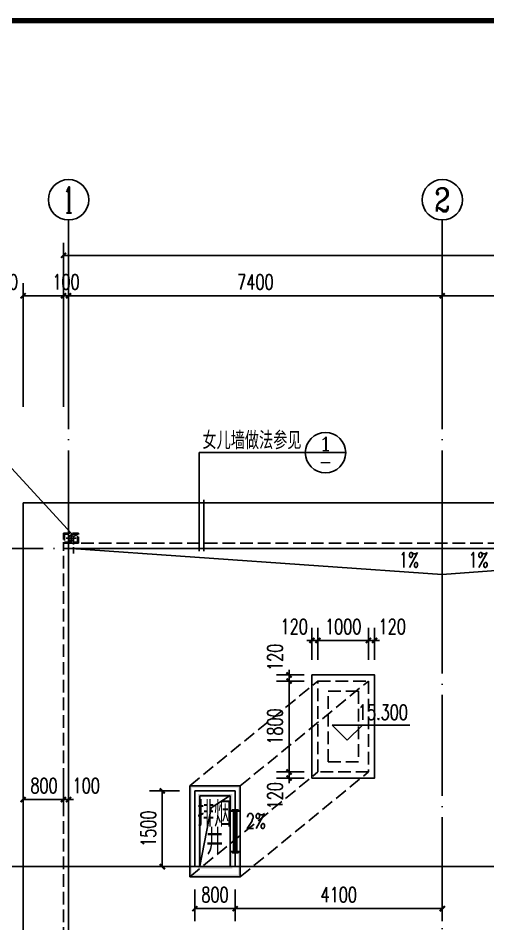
# Model space of a CAD drawing. Extents: x 5904849 to 6011887, y -826029 to -177002.
# Drawn here: x 5917905 to 5927207, y -565253 to -547324 of the extents above; entities that cross this region are included whole.
import ezdxf
from ezdxf.enums import TextEntityAlignment as Align

# ---------------------------------------------------------------- set-up
doc = ezdxf.new("R2010")
doc.units = 0
doc.header["$LTSCALE"] = 1000
doc.header["$MEASUREMENT"] = 0
for name, pattern in [('CONTINOUS', [0]), ('DASH', [0.35, 0.25, -0.1]), ('DASH_50', [0.175, 0.125, -0.05]), ('DOTE', [2.42, 2, -0.2, 0.02, -0.2])]:
    doc.linetypes.add(name, pattern=pattern)
doc.layers.get('0').update_dxf_attribs({"linetype": 'CONTINUOUS'})
doc.layers.get('Defpoints').update_dxf_attribs({"linetype": 'CONTINUOUS'})
doc.layers.add('_0', color=7, linetype='CONTINUOUS', lineweight=25)
for name, color, linetype in [('AXIS', 3, 'CONTINUOUS'), ('AXIS_TEXT', 7, 'CONTINUOUS'), ('DIM_ELEV', 3, 'CONTINUOUS'), ('DIM_SYMB', 3, 'CONTINUOUS'), ('DOTE', 252, 'CONTINUOUS'), ('LAYER1', 143, 'CONTINUOUS'), ('PUB_DIM', 3, 'CONTINUOUS'), ('PUB_TEXT', 7, 'CONTINUOUS'), ('PUB_TITLE', 4, 'CONTINUOUS'), ('PUB_WALL', 9, 'CONTINUOUS'), ('WALL', 2, 'CONTINUOUS'), ('WINDOW', 4, 'CONTINUOUS')]:
    doc.layers.add(name, color=color, linetype=linetype)
doc.styles.add('_HZTXT', font='txt.shx', dxfattribs={"width": 0.8, "bigfont": 'HZTXT.shx'})
doc.styles.add('_TCH_AXIS', font='COMPLEX', dxfattribs={"bigfont": 'GBCBIG'})
doc.styles.add('_TCH_DIM', font='SIMPLEX', dxfattribs={"bigfont": 'GBCBIG'})
doc.styles.add('_TCH_DIM_T3', font='SIMPLEX', dxfattribs={"width": 0.705882, "bigfont": 'GBCBIG'})
doc.styles.add('COMP', font='COMPLEX', dxfattribs={"bigfont": 'hztxt'})
doc.styles.add('COMPLEX', font='COMPLEX')
doc.styles.add('schuco', font='sceie.shx', dxfattribs={"width": 0.7, "bigfont": 'sceic.shx'})
doc.dimstyles.new('_TCH_ARCH&&100', dxfattribs={"dimtxt": 297.5, "dimasz": 100, "dimexe": 250, "dimexo": 300, "dimgap": 126.25, "dimtad": 1, "dimdec": 0, "dimzin": 0, "dimdsep": 46, "dimtxsty": '_TCH_DIM_T3', "dimblk": 'ARCHTICK', "dimcen": 0.09, "dimclrt": 7, "dimazin": 2, "dimtfac": 1, "dimtdec": 0, "dimtix": 1, "dimtmove": 2, "dimatfit": 3, "dimfxl": 0, "dimtolj": 1, "dimtzin": 0, "dimarcsym": 0})

# ---------------------------------------------------------------- blocks, each defined once
blk = doc.blocks.new('_ArchTick')
at = {"color": 0, "linetype": 'ByBlock', "const_width": 0.4}
blk.add_lwpolyline([(-0.5, -0.5), (0.5, 0.5)], dxfattribs=at)
blk = doc.blocks.new('*D317')
at = {"layer": 'Defpoints', "color": 0}
for p in [(5923269, -562246), (5923867, -562246), (5923867, -562366)]:
    blk.add_point(p, dxfattribs=at)
at = {"layer": 'PUB_DIM', "color": 0, "lineweight": -2}
for p, q in [((5923567, -562246), (5923019, -562246)), ((5923269, -562246), (5923269, -562146)), ((5923269, -562366), (5923269, -562246)), ((5923567, -562366), (5923019, -562366)), ((5923269, -562366), (5923269, -562466))]:
    blk.add_line(p, q, dxfattribs=at)
at = {"layer": 'PUB_DIM', "color": 0, "lineweight": -2, "xscale": 100, "yscale": 100, "zscale": 100}
for p, rotation in [((5923269, -562246), 270), ((5923269, -562366), 90)]:
    blk.add_blockref('_ArchTick', p, dxfattribs=dict(at, rotation=rotation))
at = {"layer": 'PUB_DIM', "color": 7, "insert": (5922994, -562716), "char_height": 297.5, "attachment_point": 5, "rotation": 90, "style": '_TCH_DIM_T3'}
blk.add_mtext('\\A1;120', dxfattribs=at)
blk = doc.blocks.new('*D318')
at = {"layer": 'Defpoints', "color": 0}
for p in [(5923269, -560446), (5923867, -560446), (5923867, -562246)]:
    blk.add_point(p, dxfattribs=at)
at = {"layer": 'PUB_DIM', "color": 0, "lineweight": -2}
for p, q in [((5923567, -560446), (5923019, -560446)), ((5923269, -562246), (5923269, -560446)), ((5923567, -562246), (5923019, -562246))]:
    blk.add_line(p, q, dxfattribs=at)
at = {"layer": 'PUB_DIM', "color": 0, "lineweight": -2, "xscale": 100, "yscale": 100, "zscale": 100}
for p, rotation in [((5923269, -560446), 90), ((5923269, -562246), 270)]:
    blk.add_blockref('_ArchTick', p, dxfattribs=dict(at, rotation=rotation))
at = {"layer": 'PUB_DIM', "color": 7, "insert": (5922994, -561346), "char_height": 297.5, "attachment_point": 5, "rotation": 90, "style": '_TCH_DIM_T3'}
blk.add_mtext('\\A1;1800', dxfattribs=at)
blk = doc.blocks.new('*D319')
at = {"layer": 'Defpoints', "color": 0}
for p in [(5923269, -560326), (5923867, -560326), (5923867, -560446)]:
    blk.add_point(p, dxfattribs=at)
at = {"layer": 'PUB_DIM', "color": 0, "lineweight": -2}
for p, q in [((5923269, -560326), (5923269, -560226)), ((5923567, -560326), (5923019, -560326)), ((5923567, -560446), (5923019, -560446)), ((5923269, -560446), (5923269, -560326)), ((5923269, -560446), (5923269, -560546))]:
    blk.add_line(p, q, dxfattribs=at)
at = {"layer": 'PUB_DIM', "color": 0, "lineweight": -2, "xscale": 100, "yscale": 100, "zscale": 100}
for p, rotation in [((5923269, -560326), 270), ((5923269, -560446), 90)]:
    blk.add_blockref('_ArchTick', p, dxfattribs=dict(at, rotation=rotation))
at = {"layer": 'PUB_DIM', "color": 7, "insert": (5922994, -559976), "char_height": 297.5, "attachment_point": 5, "rotation": 90, "style": '_TCH_DIM_T3'}
blk.add_mtext('\\A1;120', dxfattribs=at)
blk = doc.blocks.new('*D320')
at = {"layer": 'Defpoints', "color": 0}
for p in [(5923842, -559642), (5923722, -560326), (5923842, -560326)]:
    blk.add_point(p, dxfattribs=at)
at = {"layer": 'PUB_DIM', "color": 0, "lineweight": -2}
for p, q in [((5923722, -560026), (5923722, -559392)), ((5923842, -560026), (5923842, -559392)), ((5923722, -559642), (5923622, -559642)), ((5923722, -559642), (5923842, -559642)), ((5923842, -559642), (5923942, -559642))]:
    blk.add_line(p, q, dxfattribs=at)
at = {"layer": 'PUB_DIM', "color": 0, "lineweight": -2, "xscale": 100, "yscale": 100, "zscale": 100}
blk.add_blockref('_ArchTick', (5923722, -559642), dxfattribs=at)
at = {"layer": 'PUB_DIM', "color": 0, "lineweight": -2, "xscale": 100, "yscale": 100, "zscale": 100, "rotation": 180}
blk.add_blockref('_ArchTick', (5923842, -559642), dxfattribs=at)
at = {"layer": 'PUB_DIM', "color": 7, "insert": (5923372, -559367), "char_height": 297.5, "attachment_point": 5, "style": '_TCH_DIM_T3'}
blk.add_mtext('\\A1;120', dxfattribs=at)
blk = doc.blocks.new('*D321')
at = {"layer": 'Defpoints', "color": 0}
for p in [(5924842, -559642), (5923842, -560326), (5924842, -560326)]:
    blk.add_point(p, dxfattribs=at)
at = {"layer": 'PUB_DIM', "color": 0, "lineweight": -2}
for p, q in [((5923842, -560026), (5923842, -559392)), ((5924842, -560026), (5924842, -559392)), ((5923842, -559642), (5924842, -559642))]:
    blk.add_line(p, q, dxfattribs=at)
at = {"layer": 'PUB_DIM', "color": 0, "lineweight": -2, "xscale": 100, "yscale": 100, "zscale": 100, "rotation": 180}
blk.add_blockref('_ArchTick', (5923842, -559642), dxfattribs=at)
at = {"layer": 'PUB_DIM', "color": 0, "lineweight": -2, "xscale": 100, "yscale": 100, "zscale": 100}
blk.add_blockref('_ArchTick', (5924842, -559642), dxfattribs=at)
at = {"layer": 'PUB_DIM', "color": 7, "insert": (5924342, -559367), "char_height": 297.5, "attachment_point": 5, "style": '_TCH_DIM_T3'}
blk.add_mtext('\\A1;1000', dxfattribs=at)
blk = doc.blocks.new('*D322')
at = {"layer": 'Defpoints', "color": 0}
for p in [(5924962, -559642), (5924842, -560326), (5924962, -560326)]:
    blk.add_point(p, dxfattribs=at)
at = {"layer": 'PUB_DIM', "color": 0, "lineweight": -2}
for p, q in [((5924842, -560026), (5924842, -559392)), ((5924962, -560026), (5924962, -559392)), ((5924842, -559642), (5924742, -559642)), ((5924842, -559642), (5924962, -559642)), ((5924962, -559642), (5925062, -559642))]:
    blk.add_line(p, q, dxfattribs=at)
at = {"layer": 'PUB_DIM', "color": 0, "lineweight": -2, "xscale": 100, "yscale": 100, "zscale": 100}
blk.add_blockref('_ArchTick', (5924842, -559642), dxfattribs=at)
at = {"layer": 'PUB_DIM', "color": 0, "lineweight": -2, "xscale": 100, "yscale": 100, "zscale": 100, "rotation": 180}
blk.add_blockref('_ArchTick', (5924962, -559642), dxfattribs=at)
at = {"layer": 'PUB_DIM', "color": 7, "insert": (5925312, -559367), "char_height": 297.5, "attachment_point": 5, "style": '_TCH_DIM_T3'}
blk.add_mtext('\\A1;120', dxfattribs=at)
blk = doc.blocks.new('*D323')
at = {"layer": 'Defpoints', "color": 0}
for p in [(5921404, -564269), (5922204, -564269), (5922204, -564951)]:
    blk.add_point(p, dxfattribs=at)
at = {"layer": 'PUB_DIM', "color": 0, "lineweight": -2}
for p, q in [((5921404, -564569), (5921404, -565201)), ((5922204, -564569), (5922204, -565201)), ((5921404, -564951), (5922204, -564951))]:
    blk.add_line(p, q, dxfattribs=at)
at = {"layer": 'PUB_DIM', "color": 0, "lineweight": -2, "xscale": 100, "yscale": 100, "zscale": 100, "rotation": 180}
blk.add_blockref('_ArchTick', (5921404, -564951), dxfattribs=at)
at = {"layer": 'PUB_DIM', "color": 0, "lineweight": -2, "xscale": 100, "yscale": 100, "zscale": 100}
blk.add_blockref('_ArchTick', (5922204, -564951), dxfattribs=at)
at = {"layer": 'PUB_DIM', "color": 7, "insert": (5921804, -564676), "char_height": 297.5, "attachment_point": 5, "style": '_TCH_DIM_T3'}
blk.add_mtext('\\A1;800', dxfattribs=at)
blk = doc.blocks.new('*D324')
at = {"layer": 'Defpoints', "color": 0}
for p in [(5922204, -564269), (5926304, -564269), (5926304, -564951)]:
    blk.add_point(p, dxfattribs=at)
at = {"layer": 'PUB_DIM', "color": 0, "lineweight": -2}
for p, q in [((5922204, -564569), (5922204, -565201)), ((5926304, -564569), (5926304, -565201)), ((5922204, -564951), (5926304, -564951))]:
    blk.add_line(p, q, dxfattribs=at)
at = {"layer": 'PUB_DIM', "color": 0, "lineweight": -2, "xscale": 100, "yscale": 100, "zscale": 100, "rotation": 180}
blk.add_blockref('_ArchTick', (5922204, -564951), dxfattribs=at)
at = {"layer": 'PUB_DIM', "color": 0, "lineweight": -2, "xscale": 100, "yscale": 100, "zscale": 100}
blk.add_blockref('_ArchTick', (5926304, -564951), dxfattribs=at)
at = {"layer": 'PUB_DIM', "color": 7, "insert": (5924254, -564676), "char_height": 297.5, "attachment_point": 5, "style": '_TCH_DIM_T3'}
blk.add_mtext('\\A1;4100', dxfattribs=at)
blk = doc.blocks.new('*D325')
at = {"layer": 'Defpoints', "color": 0}
for p in [(5920760, -562620), (5921404, -562620), (5921404, -564120)]:
    blk.add_point(p, dxfattribs=at)
at = {"layer": 'PUB_DIM', "color": 0, "lineweight": -2}
for p, q in [((5921104, -562620), (5920510, -562620)), ((5920760, -564120), (5920760, -562620)), ((5921104, -564120), (5920510, -564120))]:
    blk.add_line(p, q, dxfattribs=at)
at = {"layer": 'PUB_DIM', "color": 0, "lineweight": -2, "xscale": 100, "yscale": 100, "zscale": 100}
for p, rotation in [((5920760, -562620), 90), ((5920760, -564120), 270)]:
    blk.add_blockref('_ArchTick', p, dxfattribs=dict(at, rotation=rotation))
at = {"layer": 'PUB_DIM', "color": 7, "insert": (5920485, -563370), "char_height": 297.5, "attachment_point": 5, "rotation": 90, "style": '_TCH_DIM_T3'}
blk.add_mtext('\\A1;1500', dxfattribs=at)
blk = doc.blocks.new('$WINLIB2D$00000039')
at = {"color": 0}
for points in [[(-0.5, 0.5), (-0.5, -0.5)], [(0.5, 0.5), (-0.5, 0.5)], [(0.5, -0.5), (0.5, 0.5)], [(-0.5, 0.167), (0.5, 0.167)], [(-0.452, -0.167), (-0.5, 0.084)], [(-0.384, -0.167), (-0.448, 0.167)], [(-0.316, -0.167), (-0.38, 0.167)], [(-0.248, -0.167), (-0.312, 0.167)], [(-0.18, -0.167), (-0.244, 0.167)], [(-0.112, -0.167), (-0.176, 0.167)], [(-0.044, -0.167), (-0.108, 0.167)], [(0.024, -0.167), (-0.04, 0.167)], [(0.092, -0.167), (0.028, 0.167)], [(0.16, -0.167), (0.096, 0.167)], [(0.228, -0.167), (0.164, 0.167)], [(0.296, -0.167), (0.232, 0.167)], [(0.364, -0.167), (0.3, 0.167)], [(0.432, -0.167), (0.368, 0.167)], [(0.5, -0.167), (0.436, 0.167)], [(-0.5, -0.167), (0.5, -0.167)], [(0.5, -0.5), (-0.5, -0.5)]]:
    blk.add_lwpolyline(points, dxfattribs=at)
blk = doc.blocks.new('*D619')
at = {"layer": 'Defpoints', "color": 0}
for p in [(5918004, -562130), (5918804, -562130), (5918804, -562792)]:
    blk.add_point(p, dxfattribs=at)
at = {"layer": 'PUB_DIM', "color": 0, "lineweight": -2}
for p, q in [((5918004, -562430), (5918004, -563042)), ((5918804, -562430), (5918804, -563042)), ((5918004, -562792), (5918804, -562792))]:
    blk.add_line(p, q, dxfattribs=at)
at = {"layer": 'PUB_DIM', "color": 0, "lineweight": -2, "xscale": 100, "yscale": 100, "zscale": 100, "rotation": 180}
blk.add_blockref('_ArchTick', (5918004, -562792), dxfattribs=at)
at = {"layer": 'PUB_DIM', "color": 0, "lineweight": -2, "xscale": 100, "yscale": 100, "zscale": 100}
blk.add_blockref('_ArchTick', (5918804, -562792), dxfattribs=at)
at = {"layer": 'PUB_DIM', "color": 7, "insert": (5918419, -562517), "char_height": 297.5, "attachment_point": 5, "style": '_TCH_DIM_T3'}
blk.add_mtext('\\A1;800', dxfattribs=at)
blk = doc.blocks.new('*D620')
at = {"layer": 'Defpoints', "color": 0}
for p in [(5918804, -562130), (5918904, -562130), (5918904, -562792)]:
    blk.add_point(p, dxfattribs=at)
at = {"layer": 'PUB_DIM', "color": 0, "lineweight": -2}
for p, q in [((5918804, -562430), (5918804, -563042)), ((5918904, -562430), (5918904, -563042)), ((5918804, -562792), (5918704, -562792)), ((5918804, -562792), (5918904, -562792)), ((5918904, -562792), (5919004, -562792))]:
    blk.add_line(p, q, dxfattribs=at)
at = {"layer": 'PUB_DIM', "color": 0, "lineweight": -2, "xscale": 100, "yscale": 100, "zscale": 100}
blk.add_blockref('_ArchTick', (5918804, -562792), dxfattribs=at)
at = {"layer": 'PUB_DIM', "color": 0, "lineweight": -2, "xscale": 100, "yscale": 100, "zscale": 100, "rotation": 180}
blk.add_blockref('_ArchTick', (5918904, -562792), dxfattribs=at)
at = {"layer": 'PUB_DIM', "color": 7, "insert": (5919254, -562517), "char_height": 297.5, "attachment_point": 5, "style": '_TCH_DIM_T3'}
blk.add_mtext('\\A1;100', dxfattribs=at)
blk = doc.blocks.new('*D850')
at = {"layer": 'AXIS', "color": 0, "lineweight": -2}
for p, q in [((5918004, -555020), (5918004, -552570)), ((5918804, -555020), (5918804, -552570)), ((5918004, -552820), (5918804, -552820))]:
    blk.add_line(p, q, dxfattribs=at)
at = {"layer": 'Defpoints', "color": 0}
for p in [(5918804, -552820), (5918004, -555320), (5918804, -555320)]:
    blk.add_point(p, dxfattribs=at)
at = {"layer": 'AXIS', "color": 0, "lineweight": -2, "xscale": 100, "yscale": 100, "zscale": 100, "rotation": 180}
blk.add_blockref('_ArchTick', (5918004, -552820), dxfattribs=at)
at = {"layer": 'AXIS', "color": 0, "lineweight": -2, "xscale": 100, "yscale": 100, "zscale": 100}
blk.add_blockref('_ArchTick', (5918804, -552820), dxfattribs=at)
at = {"layer": 'AXIS', "color": 7, "insert": (5917634, -552545), "char_height": 297.5, "attachment_point": 5, "style": '_TCH_DIM_T3'}
blk.add_mtext('\\A1;800', dxfattribs=at)
blk = doc.blocks.new('*D851')
at = {"layer": 'AXIS', "color": 0, "lineweight": -2}
for p, q in [((5918804, -555020), (5918804, -552570)), ((5918904, -555020), (5918904, -552570)), ((5918804, -552820), (5918704, -552820)), ((5918804, -552820), (5918904, -552820)), ((5918904, -552820), (5919004, -552820))]:
    blk.add_line(p, q, dxfattribs=at)
at = {"layer": 'Defpoints', "color": 0}
for p in [(5918904, -552820), (5918804, -555320), (5918904, -555320)]:
    blk.add_point(p, dxfattribs=at)
at = {"layer": 'AXIS', "color": 0, "lineweight": -2, "xscale": 100, "yscale": 100, "zscale": 100}
blk.add_blockref('_ArchTick', (5918804, -552820), dxfattribs=at)
at = {"layer": 'AXIS', "color": 0, "lineweight": -2, "xscale": 100, "yscale": 100, "zscale": 100, "rotation": 180}
blk.add_blockref('_ArchTick', (5918904, -552820), dxfattribs=at)
at = {"layer": 'AXIS', "color": 7, "insert": (5918854, -552545), "char_height": 297.5, "attachment_point": 5, "style": '_TCH_DIM_T3'}
blk.add_mtext('\\A1;100', dxfattribs=at)
blk = doc.blocks.new('*D852')
at = {"layer": 'AXIS', "color": 0, "lineweight": -2}
for p, q in [((5918904, -555020), (5918904, -552570)), ((5926304, -555020), (5926304, -552570)), ((5918904, -552820), (5926304, -552820))]:
    blk.add_line(p, q, dxfattribs=at)
at = {"layer": 'Defpoints', "color": 0}
for p in [(5926304, -552820), (5918904, -555320), (5926304, -555320)]:
    blk.add_point(p, dxfattribs=at)
at = {"layer": 'AXIS', "color": 0, "lineweight": -2, "xscale": 100, "yscale": 100, "zscale": 100, "rotation": 180}
blk.add_blockref('_ArchTick', (5918904, -552820), dxfattribs=at)
at = {"layer": 'AXIS', "color": 0, "lineweight": -2, "xscale": 100, "yscale": 100, "zscale": 100}
blk.add_blockref('_ArchTick', (5926304, -552820), dxfattribs=at)
at = {"layer": 'AXIS', "color": 7, "insert": (5922604, -552545), "char_height": 297.5, "attachment_point": 5, "style": '_TCH_DIM_T3'}
blk.add_mtext('\\A1;7400', dxfattribs=at)
blk = doc.blocks.new('*D853')
at = {"layer": 'AXIS', "color": 0, "lineweight": -2}
for p, q in [((5926304, -555020), (5926304, -552570)), ((5929304, -555020), (5929304, -552570)), ((5926304, -552820), (5929304, -552820))]:
    blk.add_line(p, q, dxfattribs=at)
at = {"layer": 'Defpoints', "color": 0}
for p in [(5929304, -552820), (5926304, -555320), (5929304, -555320)]:
    blk.add_point(p, dxfattribs=at)
at = {"layer": 'AXIS', "color": 0, "lineweight": -2, "xscale": 100, "yscale": 100, "zscale": 100, "rotation": 180}
blk.add_blockref('_ArchTick', (5926304, -552820), dxfattribs=at)
at = {"layer": 'AXIS', "color": 0, "lineweight": -2, "xscale": 100, "yscale": 100, "zscale": 100}
blk.add_blockref('_ArchTick', (5929304, -552820), dxfattribs=at)
at = {"layer": 'AXIS', "color": 7, "insert": (5927804, -552545), "char_height": 297.5, "attachment_point": 5, "style": '_TCH_DIM_T3'}
blk.add_mtext('\\A1;3000', dxfattribs=at)
blk = doc.blocks.new('*D859')
at = {"layer": 'AXIS', "color": 0, "lineweight": -2}
for p, q in [((5918804, -555020), (5918804, -551770)), ((5941004, -555020), (5941004, -551770)), ((5918804, -552020), (5941004, -552020))]:
    blk.add_line(p, q, dxfattribs=at)
at = {"layer": 'Defpoints', "color": 0}
for p in [(5941004, -552020), (5918804, -555320), (5941004, -555320)]:
    blk.add_point(p, dxfattribs=at)
at = {"layer": 'AXIS', "color": 0, "lineweight": -2, "xscale": 100, "yscale": 100, "zscale": 100, "rotation": 180}
blk.add_blockref('_ArchTick', (5918804, -552020), dxfattribs=at)
at = {"layer": 'AXIS', "color": 0, "lineweight": -2, "xscale": 100, "yscale": 100, "zscale": 100}
blk.add_blockref('_ArchTick', (5941004, -552020), dxfattribs=at)
at = {"layer": 'AXIS', "color": 7, "insert": (5929904, -551745), "char_height": 297.5, "attachment_point": 5, "style": '_TCH_DIM_T3'}
blk.add_mtext('\\A1;22200', dxfattribs=at)
blk = doc.blocks.new('_INDEX')
blk.add_line((-0.5, 0), (0.5, 0))
blk.add_circle((0, 0), 0.5)
at = {"style": 'COMP'}
for tag, width, p, p2 in [('1', 2.333333, (-0.17, 0.05), (0.17, 0.05)), ('-', 1.166667, (-0.17, -0.39), (0.17, -0.39))]:
    blk.add_attdef(tag, text='', height=0.34, dxfattribs=dict(at, width=width)).set_placement(p, p2, align=Align.FIT)
blk = doc.blocks.new('_AXISO')
blk.add_circle((0, 0), 0.5)
at = {"layer": 'AXIS_TEXT', "style": 'COMPLEX', "width": 1.041667}
blk.add_attdef('A', text='', height=0.56, dxfattribs=at).set_placement((-0.25, -0.28), (0.25, -0.28), align=Align.FIT)
blk = doc.blocks.new('A$C05153518')
at = {"layer": 'LAYER1'}
h = blk.add_hatch(color=256, dxfattribs=at)
edge = h.paths.add_edge_path()
edge.add_ellipse((200, 200), major_axis=(77.8, 77.8), ratio=1, start_angle=315, end_angle=405, ccw=False)
edge.add_line((310, 200), (300, 200))
edge.add_ellipse((200, 200), major_axis=(-70.7, 70.7), ratio=1, start_angle=225, end_angle=315)
edge.add_line((200, 300), (200, 310))
edge = h.paths.add_edge_path()
edge.add_line((200, 310), (200, 300))
edge.add_ellipse((200, 200), major_axis=(70.7, 70.7), ratio=1, start_angle=45, end_angle=135)
edge.add_line((100, 200), (90, 200))
edge.add_ellipse((200, 200), major_axis=(-77.8, 77.8), ratio=1, start_angle=-45, end_angle=45, ccw=False)
edge = h.paths.add_edge_path()
edge.add_line((90, 200), (100, 200))
edge.add_ellipse((200, 200), major_axis=(-70.7, 70.7), ratio=1, start_angle=45, end_angle=135)
edge.add_line((200, 100), (200, 90))
edge.add_ellipse((200, 200), major_axis=(77.8, 77.8), ratio=1, start_angle=135, end_angle=225, ccw=False)
edge = h.paths.add_edge_path()
edge.add_line((300, 200), (310, 200))
edge.add_ellipse((200, 200), major_axis=(-77.8, 77.8), ratio=1, start_angle=135, end_angle=225, ccw=False)
edge.add_line((200, 90), (200, 100))
edge.add_ellipse((200, 200), major_axis=(70.7, 70.7), ratio=1, start_angle=225, end_angle=315)
h = blk.add_hatch(color=256, dxfattribs=at)
edge = h.paths.add_edge_path()
edge.add_ellipse((200, 200), major_axis=(77.8, 77.8), ratio=1, start_angle=315, end_angle=405, ccw=False)
edge.add_line((310, 200), (300, 200))
edge.add_ellipse((200, 200), major_axis=(-70.7, 70.7), ratio=1, start_angle=225, end_angle=315)
edge.add_line((200, 300), (200, 310))
edge = h.paths.add_edge_path()
edge.add_line((200, 310), (200, 300))
edge.add_ellipse((200, 200), major_axis=(70.7, 70.7), ratio=1, start_angle=45, end_angle=135)
edge.add_line((100, 200), (90, 200))
edge.add_ellipse((200, 200), major_axis=(-77.8, 77.8), ratio=1, start_angle=-45, end_angle=45, ccw=False)
edge = h.paths.add_edge_path()
edge.add_line((90, 200), (100, 200))
edge.add_ellipse((200, 200), major_axis=(-70.7, 70.7), ratio=1, start_angle=45, end_angle=135)
edge.add_line((200, 100), (200, 90))
edge.add_ellipse((200, 200), major_axis=(77.8, 77.8), ratio=1, start_angle=135, end_angle=225, ccw=False)
edge = h.paths.add_edge_path()
edge.add_line((300, 200), (310, 200))
edge.add_ellipse((200, 200), major_axis=(-77.8, 77.8), ratio=1, start_angle=135, end_angle=225, ccw=False)
edge.add_line((200, 90), (200, 100))
edge.add_ellipse((200, 200), major_axis=(70.7, 70.7), ratio=1, start_angle=225, end_angle=315)
at = {"layer": 'DOTE'}
for p, q in [((200, 400), (200, 0)), ((200, 400), (200, 0)), ((200, 400), (200, 0)), ((400, 200), (0, 200))]:
    blk.add_line(p, q, dxfattribs=at)
at = {"layer": 'LAYER1'}
for radius in [110, 110, 100, 100]:
    blk.add_circle((200, 200), radius, dxfattribs=at)
blk = doc.blocks.new('A$C395401BF')
at = {"layer": 'LAYER1', "xscale": -0.5, "yscale": 0.5, "zscale": 0.5, "rotation": 180}
blk.add_blockref('A$C05153518', (0, 200), dxfattribs=at)
blk = doc.blocks.new('34343434')
at = {"layer": 'DOTE'}
blk.add_line((57410, 27919), (57410, 28119), dxfattribs=at)
at = {"layer": 'LAYER1', "linetype": 'DASH_50'}
for p, q in [((57436, 28062), (57490, 28149)), ((57410, 28069), (57070, 28069)), ((57410, 27969), (57070, 27969))]:
    blk.add_line(p, q, dxfattribs=at)
for points in [[(57310, 27869), (57310, 28169), (57510, 28169), (57510, 27869)], [(57330, 27889), (57330, 28149), (57490, 28149), (57490, 27889)]]:
    blk.add_lwpolyline(points, close=True, dxfattribs=at)
at = {"layer": 'LAYER1', "linetype": 'CONTINOUS'}
blk.add_circle((57410, 28019), 50, dxfattribs=at)
at = {"rotation": 270}
blk.add_blockref('A$C395401BF', (57310, 28119), dxfattribs=at)

msp = doc.modelspace()

# ---------------------------------------------------------------- hatches: boundary and pattern name
at = {"layer": 'PUB_WALL', "linetype": 'ByBlock'}
for points in [[(5921304.3, -562519.6), (5921304.3, -564319.6), (5921344.3, -564279.6), (5921344.3, -562559.6)], [(5921304.3, -562519.6), (5922304.3, -562519.6), (5922264.3, -562559.6), (5921344.3, -562559.6)], [(5922304.3, -563019.6), (5922304.3, -562519.6), (5922264.3, -562559.6), (5922264.3, -562979.6)], [(5921504.3, -562719.6), (5921504.3, -564119.6), (5921464.3, -564159.6), (5921464.3, -562679.6)], [(5921504.3, -562719.6), (5922104.3, -562719.6), (5922144.3, -562679.6), (5921464.3, -562679.6)], [(5922104.3, -562719.6), (5922104.3, -563019.6), (5922144.3, -562979.6), (5922144.3, -562679.6)], [(5922104.3, -563019.6), (5922304.3, -563019.6), (5922264.3, -562979.6), (5922144.3, -562979.6)], [(5922304.3, -563819.6), (5922104.3, -563819.6), (5922144.3, -563859.6), (5922264.3, -563859.6)], [(5922104.3, -563819.6), (5922104.3, -564119.6), (5922144.3, -564159.6), (5922144.3, -563859.6)], [(5922304.3, -564319.6), (5922304.3, -563819.6), (5922264.3, -563859.6), (5922264.3, -564279.6)], [(5922104.3, -564119.6), (5921504.3, -564119.6), (5921464.3, -564159.6), (5922144.3, -564159.6)], [(5922304.3, -564319.6), (5921304.3, -564319.6), (5921344.3, -564279.6), (5922264.3, -564279.6)]]:
    msp.add_hatch(color=256, dxfattribs=at).paths.add_polyline_path(points)

# ---------------------------------------------------------------- linework, layer by layer
for q in [(5918957.6, -557819.6), (5933504.3, -557819.6)]:
    msp.add_line((5926304.3, -558335.1), q)
at = {"color": 0, "linetype": 'DASH'}
for p, q in [((5921304.3, -562519.6), (5923842.3, -560446.3)), ((5922304.3, -562519.6), (5924842.3, -560446.3)), ((5921304.3, -564319.6), (5923842.3, -562246.3)), ((5922304.3, -564319.6), (5924842.3, -562246.3))]:
    msp.add_line(p, q, dxfattribs=at)
at = {"color": 0}
for points in [[(5918004.3, -556919.6), (5941804.3, -556919.6), (5941804.3, -573719.6), (5918004.3, -573719.6)], [(5918904.3, -557819.6), (5940904.3, -557819.6), (5940904.3, -572819.6), (5918904.3, -572819.6)], [(5923722.3, -560326.3), (5924962.3, -560326.3), (5924962.3, -562366.3), (5923722.3, -562366.3)]]:
    msp.add_lwpolyline(points, close=True, dxfattribs=at)
at = {"color": 0, "linetype": 'DASH'}
for points in [[(5918804.3, -557719.6), (5941004.3, -557719.6), (5941004.3, -572919.6), (5918804.3, -572919.6)], [(5923842.3, -560446.3), (5924842.3, -560446.3), (5924842.3, -562246.3), (5923842.3, -562246.3)], [(5924042.3, -560646.3), (5924642.3, -560646.3), (5924642.3, -562046.3), (5924042.3, -562046.3)]]:
    msp.add_lwpolyline(points, close=True, dxfattribs=at)
at = {"color": 0}
msp.add_lwpolyline([(5921504.3, -564110), (5921729.6, -562953.1), (5922104.3, -562710)], dxfattribs=at)
at = {"layer": '_0', "color": 0}
msp.add_line((5926304.3, -558335.1), (5926304.3, -557819.6), dxfattribs=at)
at = {"layer": 'AXIS', "color": 0}
for p, q in [((5918904.3, -555319.6), (5918904.3, -551319.6)), ((5926304.3, -555319.6), (5926304.3, -551319.6))]:
    msp.add_line(p, q, dxfattribs=at)
at = {"layer": 'DIM_ELEV', "color": 0}
for p, q in [((5924422.7, -561617.2), (5924122.7, -561317.2)), ((5924122.7, -561317.2), (5925662.9, -561317.2)), ((5924422.7, -561617.2), (5924722.7, -561317.2))]:
    msp.add_line(p, q, dxfattribs=at)
at = {"layer": 'DIM_SYMB'}
msp.add_lwpolyline([(5925346.5, -558049.3, 0, 0, 0), (5924194.8, -558049.3, 80, 0, 0), (5923894.8, -558049.3, 0, 0, 0)], format="xyseb", dxfattribs=at)
at = {"layer": 'DIM_SYMB', "color": 0}
msp.add_lwpolyline([(5922604.3, -562963, 0, 0, 0), (5922604.3, -560572.2, 80, 0, 0), (5922604.3, -560272.2, 0, 0, 0)], format="xyseb", dxfattribs=at)
at = {"layer": 'DOTE', "linetype": 'DOTE'}
for p, q in [((5918904.3, -574819.6), (5918904.3, -555319.6)), ((5926304.3, -574819.6), (5926304.3, -555319.6)), ((5916404.3, -557819.6), (5943404.3, -557819.6)), ((5921404.3, -564119.6), (5921404.3, -562619.6)), ((5922204.3, -562619.6), (5921404.3, -562619.6)), ((5922204.3, -564119.6), (5922204.3, -562619.6)), ((5916404.3, -564119.6), (5943404.3, -564119.6)), ((5918004.3, -564119.6), (5941804.3, -564119.6))]:
    msp.add_line(p, q, dxfattribs=at)
at = {"layer": 'PUB_DIM'}
for p, q in [((5916800.5, -555178.3), (5918954.3, -557519.6)), ((5921490.8, -555924.8), (5921490.8, -557668.2)), ((5921490.8, -555924.8), (5924395.1, -555924.8)), ((5921490.8, -556131), (5921490.8, -557874.5))]:
    msp.add_line(p, q, dxfattribs=at)
at = {"layer": 'PUB_DIM', "const_width": 30}
for points in [[(5921583.9, -557673.6), (5921583.9, -556856.1)], [(5921583.9, -557879.8), (5921583.9, -557062.3)]]:
    msp.add_lwpolyline(points, dxfattribs=at)
at = {"layer": 'PUB_TITLE', "color": 4, "const_width": 100}
msp.add_lwpolyline([(5907349.4, -587373.9), (5963249.4, -587373.9), (5963249.4, -547373.9), (5907349.4, -547373.9)], close=True, dxfattribs=at)
at = {"layer": 'WALL', "linetype": 'ByBlock'}
for p, q in [((5921304.3, -562519.6), (5921304.3, -564319.6)), ((5921304.3, -562519.6), (5922304.3, -562519.6)), ((5922304.3, -563019.6), (5922304.3, -562519.6)), ((5921504.3, -562719.6), (5921504.3, -564119.6)), ((5921504.3, -562719.6), (5922104.3, -562719.6)), ((5922104.3, -562719.6), (5922104.3, -563019.6)), ((5922104.3, -563019.6), (5922304.3, -563019.6)), ((5922304.3, -563819.6), (5922104.3, -563819.6)), ((5922104.3, -563819.6), (5922104.3, -564119.6)), ((5922304.3, -564319.6), (5922304.3, -563819.6)), ((5922104.3, -564119.6), (5921504.3, -564119.6)), ((5922304.3, -564319.6), (5921304.3, -564319.6))]:
    msp.add_line(p, q, dxfattribs=at)

# ---------------------------------------------------------------- block references
at = {"linetype": 'DOTE', "xscale": -1, "rotation": 270}
msp.add_blockref('34343434', (5890935.1, -615029.6), dxfattribs=at)
at = {"layer": 'AXIS', "color": 0}
ref = msp.add_blockref('_AXISO', (5918904.3, -550919.6), dxfattribs=dict(at, xscale=800, yscale=800, zscale=800))
ref.add_attrib('A', '1', dxfattribs={"layer": 'AXIS_TEXT', "color": 0, "height": 514.7, "style": '_TCH_AXIS'}).set_placement((5918794, -551177), (5919014.6, -551177), align=Align.FIT)
ref = msp.add_blockref('_AXISO', (5926304.3, -550919.6), dxfattribs=dict(at, xscale=800, yscale=800, zscale=800))
ref.add_attrib('A', '2', dxfattribs={"layer": 'AXIS_TEXT', "color": 0, "height": 465.9, "style": '_TCH_AXIS'}).set_placement((5926149, -551152.6), (5926459.6, -551152.6), align=Align.FIT)
at = {"layer": 'PUB_DIM'}
ref = msp.add_blockref('_INDEX', (5923991.6, -555924.8), dxfattribs=dict(at, xscale=-800, yscale=800, zscale=800))
ref.add_attrib('1', '1', dxfattribs={"layer": '0', "height": 272, "style": 'COMP', "width": 2.333333}).set_placement((5923855.6, -555884.8), (5924127.6, -555884.8), align=Align.FIT)
ref.add_attrib('-', '-', dxfattribs={"layer": '0', "height": 272, "style": 'COMP', "width": 1.166667}).set_placement((5923855.6, -556236.8), (5924127.6, -556236.8), align=Align.FIT)
at = {"layer": 'WINDOW', "xscale": 800, "yscale": -199.9999975413084, "zscale": 800, "rotation": 269.9999999997154}
msp.add_blockref('$WINLIB2D$00000039', (5922204.3, -563419.6), dxfattribs=at)

# ---------------------------------------------------------------- texts
at = {"style": 'schuco', "width": 0.7}
for s, p in [('排烟', (5921453.2, -563329.8)), ('井', (5921629.6, -563879.7))]:
    msp.add_text(s, height=500, dxfattribs=at).set_placement(p)
at = {"layer": 'PUB_DIM', "style": '_HZTXT', "width": 0.8}
msp.add_text('女儿墙做法参见', height=350, dxfattribs=at).set_placement((5921555.7, -555857.7))
at = {"layer": 'PUB_TEXT', "style": '_TCH_DIM', "width": 0.705882}
for p in [(5925446.6, -558198), (5926822, -558198)]:
    msp.add_text('1%', height=297.5, dxfattribs=at).set_placement(p)
at = {"layer": 'PUB_TEXT', "color": 0, "style": '_TCH_DIM', "width": 0.705882}
for s, p in [('15.300', (5924632.9, -561212.2)), ('2%', (5922414.3, -563365.5))]:
    msp.add_text(s, height=297.5, dxfattribs=at).set_placement(p)

# ---------------------------------------------------------------- dimensions: what is measured, and where the dimension line sits
at = {"layer": 'AXIS', "color": 0}
for p1, p2, distance, picture, middle in [((5918804.3, -555319.6), (5941004.3, -555319.6), 3300, '*D859', (5929904.3, -551744.6)), ((5918804.3, -555319.6), (5918904.3, -555319.6), 2500, '*D851', (5918854.3, -552544.6)), ((5918904.3, -555319.6), (5926304.3, -555319.6), 2500, '*D852', (5922604.3, -552544.6)), ((5926304.3, -555319.6), (5929304.3, -555319.6), 2500, '*D853', (5927804.3, -552544.6))]:
    dim = msp.add_aligned_dim(p1=p1, p2=p2, distance=distance, dimstyle='_TCH_ARCH&&100', dxfattribs=at)
    dim.commit()
    dim.dimension.update_dxf_attribs({"geometry": picture, "text_midpoint": middle})
dim = msp.add_linear_dim(base=(5918804.3, -552819.6), p1=(5918004.3, -555319.6), p2=(5918804.3, -555319.6), angle=0, dimstyle='_TCH_ARCH&&100', dxfattribs=at)
dim.commit()
dim.dimension.update_dxf_attribs({"geometry": '*D850', "text_midpoint": (5917634.3, -552544.6), "dimtype": 129})
at = {"layer": 'PUB_DIM', "color": 0}
for base, p1, p2, angle, picture, middle in [((5923842.3, -559641.7), (5923722.3, -560326.3), (5923842.3, -560326.3), 0, '*D320', (5923372.3, -559366.7)), ((5924962.3, -559641.7), (5924842.3, -560326.3), (5924962.3, -560326.3), 0, '*D322', (5925312.3, -559366.7)), ((5923268.6, -560326.3), (5923867.4, -560446.3), (5923867.4, -560326.3), 90, '*D319', (5922993.6, -559976.3)), ((5918804.3, -562792.4), (5918004.3, -562129.6), (5918804.3, -562129.6), 0, '*D619', (5918419.4, -562517.4)), ((5918904.3, -562792.4), (5918804.3, -562129.6), (5918904.3, -562129.6), 0, '*D620', (5919254.3, -562517.4)), ((5923268.6, -562246.3), (5923867.4, -562366.3), (5923867.4, -562246.3), 90, '*D317', (5922993.6, -562716.3))]:
    dim = msp.add_linear_dim(base=base, p1=p1, p2=p2, angle=angle, dimstyle='_TCH_ARCH&&100', dxfattribs=at)
    dim.commit()
    dim.dimension.update_dxf_attribs({"geometry": picture, "text_midpoint": middle, "dimtype": 129})
for p1, p2, distance, picture, middle in [((5923842.3, -560326.3), (5924842.3, -560326.3), 684.5, '*D321', (5924342.3, -559366.7)), ((5923867.4, -562246.3), (5923867.4, -560446.3), 598.8, '*D318', (5922993.6, -561346.3)), ((5921404.3, -564119.6), (5921404.3, -562619.6), 644.5, '*D325', (5920484.8, -563369.6)), ((5921404.3, -564269.3), (5922204.3, -564269.3), -681.5, '*D323', (5921804.3, -564675.8)), ((5922204.3, -564269.3), (5926304.3, -564269.3), -681.5, '*D324', (5924254.3, -564675.8))]:
    dim = msp.add_aligned_dim(p1=p1, p2=p2, distance=distance, dimstyle='_TCH_ARCH&&100', dxfattribs=at)
    dim.commit()
    dim.dimension.update_dxf_attribs({"geometry": picture, "text_midpoint": middle})

doc.saveas('drawing.dxf')
